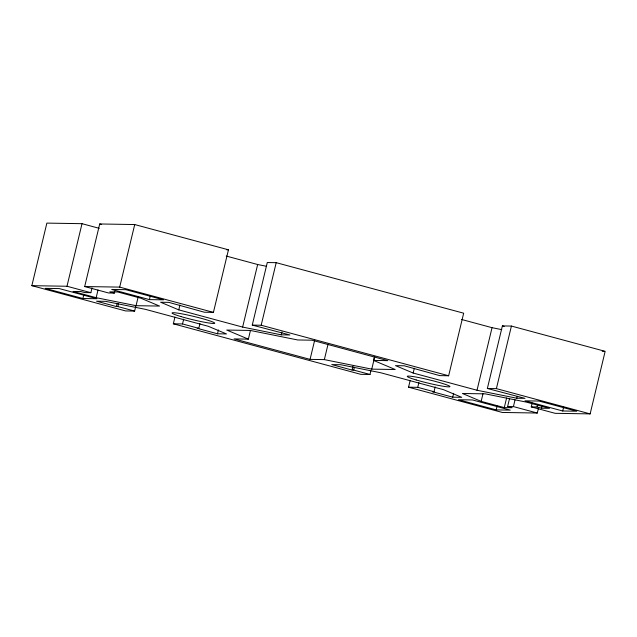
<?xml version="1.0" encoding="UTF-8"?>
<svg xmlns="http://www.w3.org/2000/svg" width="637" height="637" viewBox="0 0 637 637"><rect width="100%" height="100%" fill="white"/><g stroke="black" fill="none" stroke-linecap="round" stroke-linejoin="round"><path stroke-width="0.96" d="M135.777 306.27L134.622 311.079L125.585 310.936L31.85 285.671L46.867 223.109L82.014 223.683L99.197 228.317M31.85 285.671L66.989 286.252L82.014 223.683M114.819 291.141L114.357 293.068L108.561 292.972L84.689 286.539L99.706 223.969L134.718 224.55L228.452 249.808L213.427 312.377L204.389 312.226L168.821 302.376L160.628 302.241L178.782 309.877L242.633 327.084L281.267 334.839L289.907 334.982L252.26 325.093L267.285 262.532L276.203 262.675L463.664 313.197L448.647 375.766L439.729 375.615L404.161 365.773L395.521 365.63L413.166 373.035L477.017 390.25L516.806 398.229L524.999 398.364L487.361 388.482L502.378 325.921L511.415 326.064L605.15 351.329L590.133 413.891L555.122 413.317L531.25 406.884L532.174 403.038M82.898 298.514L96.975 298.745L59.281 288.585L45.203 288.354L82.898 298.514L83.821 294.66M114.357 293.068L109.795 291.842L117.686 291.969L140.817 298.204L159.545 306.071L136.063 305.688L96.163 297.686L73.032 291.451L81.042 291.579L84.761 292.582L90.86 292.686L92.023 287.868M96.163 297.686L98.01 289.986M84.689 286.539L119.692 287.112L134.718 224.55M199.962 323.524L198.808 328.342L197.167 328.31L217.496 333.788L226.493 333.939L208.307 326.295L145.411 309.343L105.535 301.341L96.537 301.19L116.404 306.548L117.097 303.658M116.404 306.548L117.877 306.572L118.57 303.682M136.063 305.688L138.141 297.025M149.424 299.605L163.502 299.836L125.808 289.676L111.73 289.445L149.424 299.605L150.348 295.751M370.917 370.623L369.993 374.476L360.797 374.325L173.336 323.803L174.952 317.067M178.782 309.877L179.937 305.059M173.336 323.803L182.524 323.954L183.687 319.137M217.496 333.788L218.419 329.942M242.633 327.084L257.659 264.514L266.346 266.258M374.476 356.561L373.545 360.407L395.203 369.508L371.761 369.134L324.352 359.618L310.068 359.379L234.09 338.908L248.374 339.139L250.452 330.476M252.26 325.093L261.178 325.244L276.203 262.675M281.267 334.839L281.96 331.949M310.068 359.379L314.694 340.134M324.352 359.618L328.047 344.219M435.175 386.914L434.02 391.731L432.388 391.699L452.716 397.177L461.714 397.329L443.527 389.685L380.623 372.733L340.755 364.73L331.75 364.579L352.078 370.057L353.002 366.211M352.078 370.057L353.718 370.089L354.411 367.199M371.761 369.134L374.763 356.616M538.448 408.213L537.294 413.031L502.282 412.45L408.548 387.192L410.164 380.456M413.166 373.035L414.321 368.226M408.548 387.192L417.745 387.344L418.899 382.526M452.716 397.177L453.64 393.332M477.017 390.25L492.043 327.681L501.741 329.632M509.473 398.794L507.625 406.502L512.18 407.728L504.289 407.6L481.158 401.366L483.005 393.666M487.361 388.482L496.398 388.634L511.415 326.064M496.175 409.886L510.253 410.117L472.558 399.964L458.481 399.733L496.175 409.886L497.099 406.04M504.289 407.6L506.598 397.974M507.625 406.502L513.414 406.589L515.03 399.853M516.806 398.229L517.268 396.31M531.25 406.884L537.039 406.979L537.501 405.052M537.039 406.979L541.593 408.206L542.055 406.287M562.694 410.984L576.772 411.215L539.077 401.055L524.999 400.824L562.694 410.984L563.618 407.131M226.645 249.776L228.452 249.808M602.236 351.282L604.179 351.313M373.545 360.407L387.822 360.646L311.971 340.198L297.694 339.967L250.269 330.444L226.748 330.054L248.374 339.139M541.593 408.206L549.484 408.341L526.353 402.106L485.314 393.865L462.438 393.491L481.158 401.366M502.378 325.921L504.201 326.407M226.207 256.042L257.659 264.514M461.538 319.463L492.043 327.681M99.706 223.969L101.617 224.487M119.692 287.112L213.427 312.377M261.178 325.244L448.647 375.766M496.398 388.634L590.133 413.891M66.989 286.252L90.86 292.686M513.414 406.589L537.294 413.031M182.524 323.954L198.808 328.342M353.718 370.089L369.993 374.476M417.745 387.344L434.02 391.731M117.877 306.572L134.622 311.079M416.208 379.963A21.945 1.72 13.5 0 0 449.841 386.715A21.945 1.72 13.5 0 0 419.743 377.757A21.945 1.72 13.5 0 0 416.208 379.963M180.996 316.573A21.945 1.72 13.5 0 0 214.629 323.325A21.945 1.72 13.5 0 0 184.523 314.367A21.945 1.72 13.5 0 0 180.996 316.573"/></g></svg>
